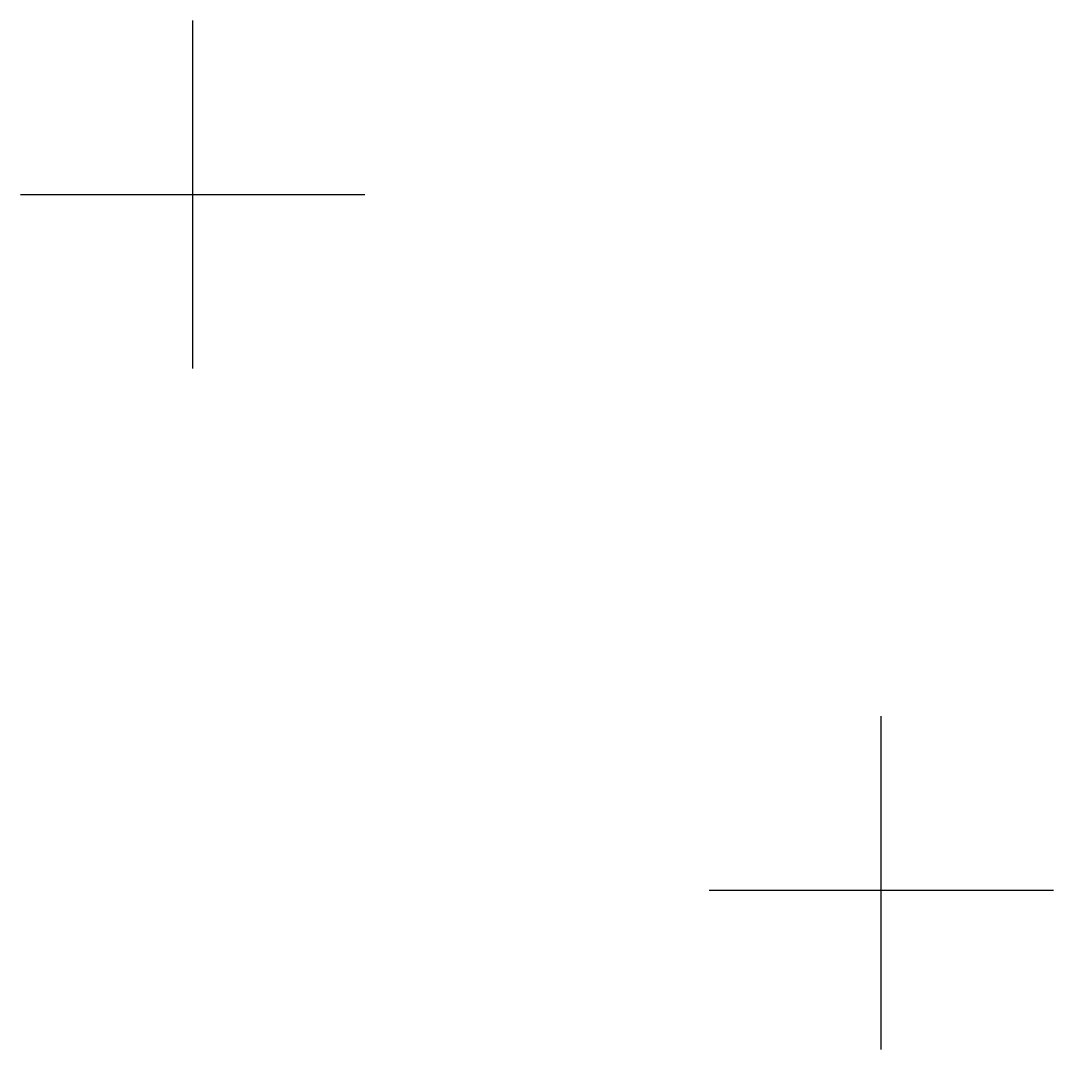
# Model space of a CAD drawing. Extents: x 0 to 75, y 0 to 74.7.
import ezdxf

# ---------------------------------------------------------------- set-up
doc = ezdxf.new("R2010")
doc.units = 0
doc.layers.add('default', color=7, linetype='CONTINUOUS')

msp = doc.modelspace()

# ---------------------------------------------------------------- linework, layer by layer
at = {"layer": 'default', "color": 7, "linetype": 'CONTINUOUS'}
for p, q in [((12.5, 49.464), (12.5, 74.733)), ((0, 62.099), (25, 62.099)), ((62.5, 0), (62.5, 24.198)), ((50, 11.563), (75, 11.563))]:
    msp.add_line(p, q, dxfattribs=at)

doc.saveas('drawing.dxf')
